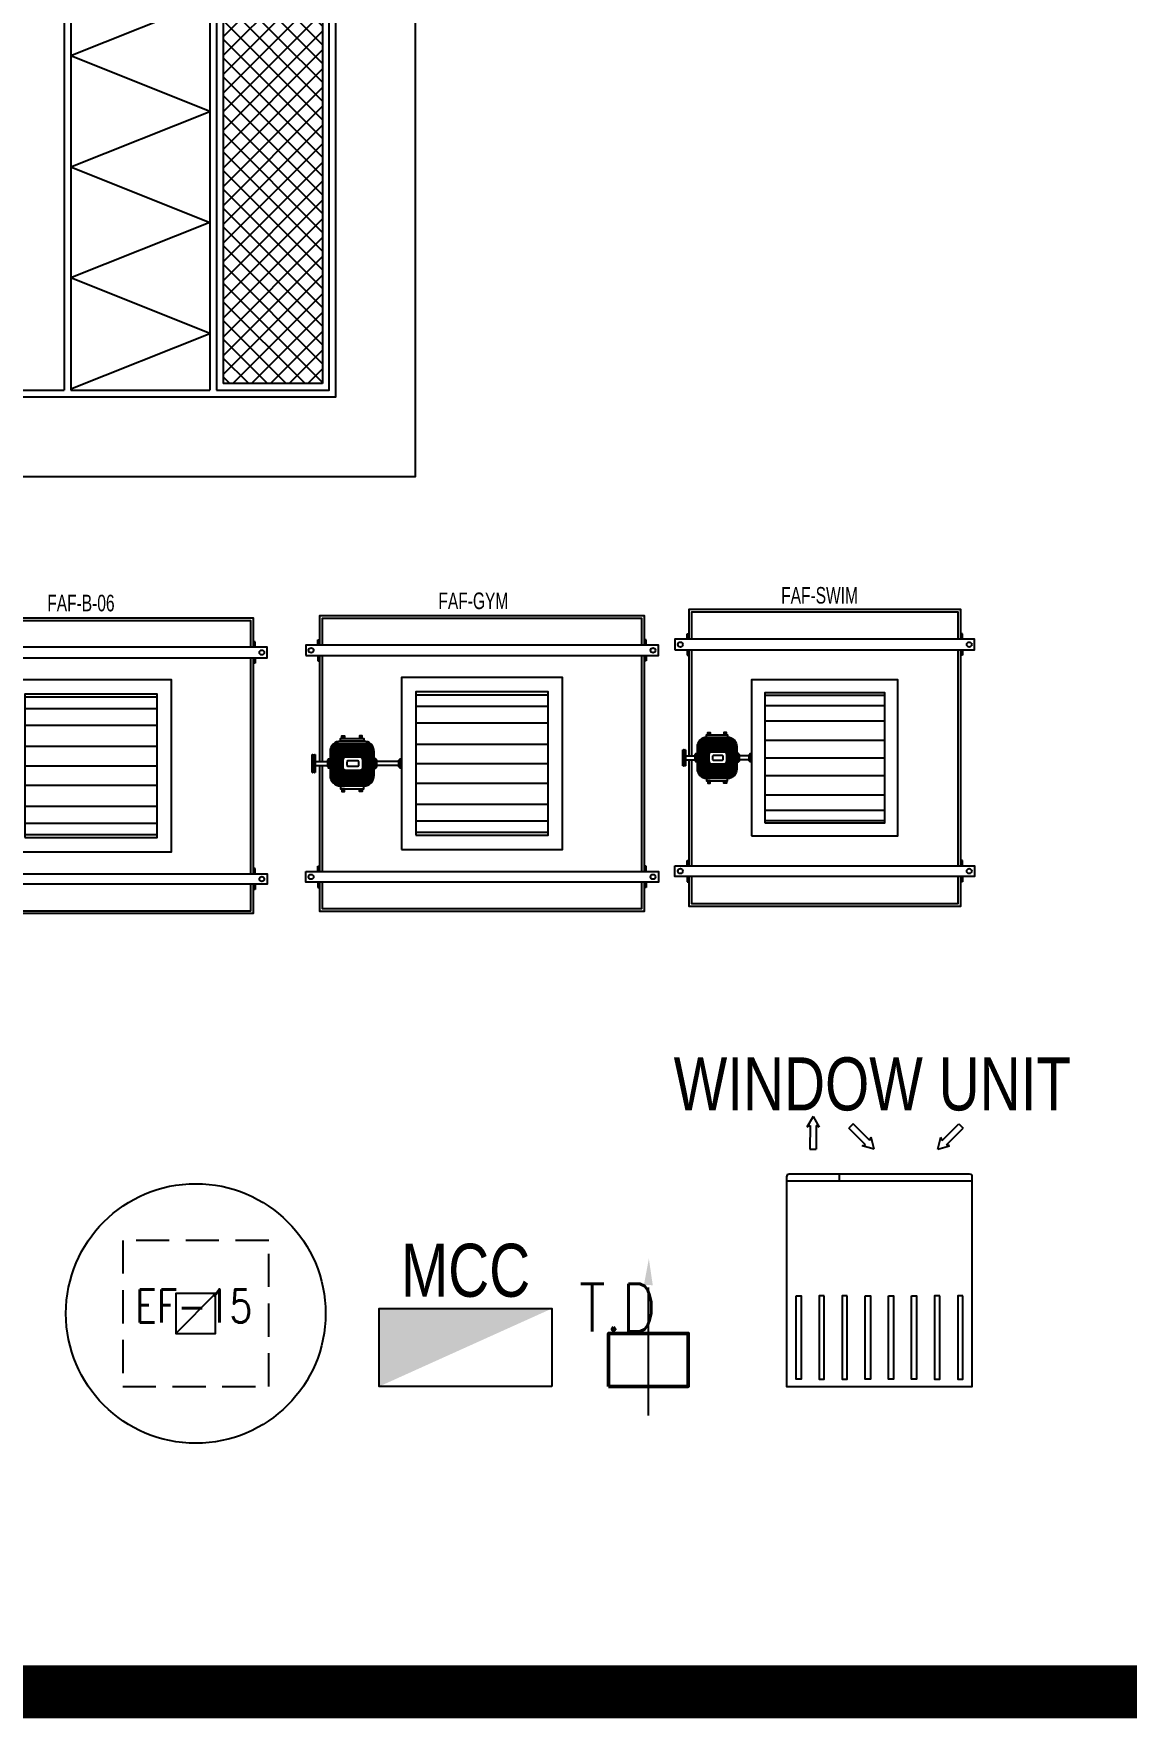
# Model space of a CAD drawing. Header units: millimetres. Extents: x -21221 to 1625077, y -149981 to 356550.
# Drawn here: x 280535 to 284652, y 124224 to 130573 of the extents above; entities that cross this region are included whole.
import ezdxf
from ezdxf.enums import TextEntityAlignment as Align

# ---------------------------------------------------------------- set-up
doc = ezdxf.new("R2010")
doc.units = ezdxf.units.MM
doc.header["$LTSCALE"] = 1000
doc.header["$MEASUREMENT"] = 0
doc.linetypes.add('HIDDEN', pattern=[0.375, 0.25, -0.125])
doc.layers.get('0').update_dxf_attribs({"linetype": 'CONTINUOUS'})
for name, color, linetype in [('1-EX-DUCT', 1, 'CONTINUOUS'), ('12- EQUIPMENT HVAC', 12, 'CONTINUOUS'), ('4-TEXT-HVAC', 4, 'CONTINUOUS')]:
    doc.layers.add(name, color=color, linetype=linetype)
doc.layers.add('6-RETURN-DUCT', color=6, linetype='CONTINUOUS', lineweight=50)
doc.styles.add('ROMANS', font='romans.shx', dxfattribs={"width": 0.85})
doc.styles.add('STENCIL', font='stencil.shx')
doc.styles.add('TEXT-P', font='stencil.shx', dxfattribs={"height": 0.3})

# ---------------------------------------------------------------- blocks, each defined once
blk = doc.blocks.new('AHU-GF-COR')
h = blk.add_hatch()
h.set_pattern_fill('ANSI37', color=9, scale=400, style=0)
h.set_pattern_definition([(45, (-2234.21, -2166.966), (-35.35534, 35.35534), []), (135, (-2234.21, -2166.966), (-35.35534, -35.35534), [])])
h.paths.add_polyline_path([(1779, 817.5), (1404.3, 817.5), (1404.3, -817.5), (1779, -817.5)])
at = {"color": 12}
for p, q in [((-789.8, 842.5), (-789.8, -842.5)), ((-764.8, 842.5), (-764.8, -842.5)), ((-518.1, 842.5), (-518.1, -842.5)), ((-493.1, 842.5), (-493.1, -842.5)), ((-493.1, -842.5), (333.5, 842.5)), ((333.5, 842.5), (333.5, -842.5)), ((358.5, 842.5), (358.5, -842.5)), ((804.9, 842.5), (804.9, -842.5)), ((829.9, 842.5), (829.9, -842.5)), ((829.9, 836.4), (1354.3, 627.2)), ((1354.3, 842.5), (1354.3, -842.5)), ((1379.3, 842.5), (1379.3, -842.5)), ((1379.3, 842.5), (1379.3, -842.5)), ((1404.3, 817.5), (1404.3, -817.5)), ((1779, 817.5), (1404.3, 817.5)), ((1779, 817.5), (1779, -817.5)), ((1354.3, 627.2), (829.9, 418)), ((1354.3, 208.8), (829.9, 418)), ((-1804, 344), (-1804, -344)), ((-789.8, 344), (-1804, 344)), ((-789.8, -344), (-789.8, 344)), ((-1356.4, 211), (-907.8, 211)), ((-1294.2, 239.8), (-1331.1, 239.8)), ((-1330.1, 174.9), (-1330.1, 239.8)), ((-1294.2, 174.9), (-1294.2, 239.8)), ((-907.8, 232.6), (-899.4, 232.6)), ((-907.8, 33.8), (-907.8, 232.6)), ((-899.4, 33.8), (-899.4, 232.6)), ((829.9, -0.4), (1354.3, 208.8)), ((-1629.8, 131.7), (-1804, 131.7)), ((-1629.8, -221.1), (-1629.8, 131.7)), ((-1629.8, 131.7), (-1010.9, 131.7)), ((-1617.4, -221.1), (-1617.4, 131.7)), ((-1610.7, -221.1), (-1610.7, 131.7)), ((-1146.8, 174.9), (-1484.7, 174.9)), ((-1484.7, 174.9), (-1484.7, 131.7)), ((-1296.2, 131.7), (-1296.2, -221.1)), ((-1209.6, 131.7), (-1209.6, -221.1)), ((-1146.8, 174.9), (-1146.8, 131.7)), ((-1134.6, 131.7), (-1134.6, -221.1)), ((-1085.5, 131.7), (-1085.5, -221.1)), ((-1042.2, 131.7), (-1042.2, -221.1)), ((-1016.3, 131.7), (-1016.3, -221.1)), ((-1010.9, 131.7), (-1010.9, -221.1)), ((-953.4, 0), (-953.4, -112.4)), ((-879.2, 33.8), (-919.6, 33.8)), ((-845.4, -112.4), (-845.4, 0)), ((829.9, -0.4), (1354.3, -209.6)), ((-919.6, -146.2), (-879.2, -146.2)), ((-1629.8, -221.1), (-1804, -221.1)), ((-1010.9, -221.1), (-1629.8, -221.1)), ((-1484.7, -310), (-1484.7, -221.1)), ((-1146.8, -251.4), (-1484.7, -251.4)), ((-1146.8, -310), (-1146.8, -221.1)), ((1354.3, -209.6), (829.9, -418.8)), ((-1146.8, -282.4), (-1484.7, -282.4)), ((-1146.8, -310), (-1484.7, -310)), ((-789.8, -344), (-1804, -344)), ((1354.3, -628), (829.9, -418.8)), ((829.9, -837.2), (1354.3, -628)), ((1779, -817.5), (1404.3, -817.5))]:
    blk.add_line(p, q, dxfattribs=at)
at = {"color": 2}
blk.add_lwpolyline([(-2129, -1167.5), (2129, -1167.5), (2129, 1167.5), (-2129, 1167.5)], close=True, dxfattribs=at)
at = {"color": 12}
blk.add_lwpolyline([(-1829, -867.5), (1829, -867.5), (1829, 867.5), (-1829, 867.5)], close=True, dxfattribs=at)
for points in [[(-789.8, 842.5), (-1804, 842.5), (-1804, -842.5), (-789.8, -842.5)], [(-518.1, 842.5), (-764.8, 842.5)], [(333.5, 842.5), (-493.1, 842.5)], [(804.9, 842.5), (358.5, 842.5)], [(1354.3, 842.5), (829.9, 842.5)], [(1379.3, -842.5), (1804, -842.5), (1804, 842.5), (1379.3, 842.5)], [(-764.8, -842.5), (-518.1, -842.5)], [(-493.1, -842.5), (333.5, -842.5)], [(358.5, -842.5), (804.9, -842.5)], [(829.9, -842.5), (1354.3, -842.5)]]:
    blk.add_lwpolyline(points, dxfattribs=at)
at = {"color": 12, "extrusion": (0, 0, -1)}
for centre, major_axis, start_param, end_param in [((-919.6, 0), (-23.9, 23.9), 5.497787, 7.068583), ((-879.2, 0), (-23.9, 23.9), 0.785398, 2.356194), ((-919.6, -112.4), (23.9, 23.9), 2.356194, 3.926991), ((-879.2, -112.4), (23.9, 23.9), 0.785398, 2.356194)]:
    blk.add_ellipse(centre, major_axis=major_axis, ratio=1, start_param=start_param, end_param=end_param, dxfattribs=at)
blk = doc.blocks.new('FAF-B-06')
at = {"color": 12}
for p, q in [((-618.8, 446.8), (-618.8, 466.9)), ((-618.8, 466.9), (-612.5, 466.9)), ((618.8, 466.9), (612.5, 466.9)), ((618.8, 446.8), (618.8, 466.9)), ((-618.8, 407.2), (-618.8, 387.1)), ((-618.8, 387.1), (-612.5, 387.1)), ((618.8, 387.1), (612.5, 387.1)), ((618.8, 407.2), (618.8, 387.1)), ((-249.2, 259.2), (249.2, 259.2)), ((-249.2, 216.4), (249.2, 216.4)), ((-249.2, 152.9), (249.2, 152.9)), ((-565.4, 67.7), (-413.8, 67.7)), ((-564.4, 69), (-414.7, 69)), ((-557.2, 76.2), (-421.9, 76.2)), ((-555.4, 77.5), (-423.7, 77.5)), ((-249.2, 73.7), (249.2, 73.7)), ((-639.8, -33.7), (-639.8, 33.7)), ((-639.8, 33.7), (-638.6, 33.7)), ((-636.8, 31.8), (-636.8, -31.8)), ((-632.2, 31.8), (-636.8, 31.8)), ((-632.2, -31.8), (-632.2, 31.8)), ((-630.4, 33.7), (-629.2, 33.7)), ((-629.2, 33.7), (-629.2, -33.7)), ((-629.2, 7.9), (-582.5, 7.9)), ((-572.6, 43.4), (-406.6, 43.4)), ((-572.6, 42.1), (-406.6, 42.1)), ((-572.6, 34.8), (-406.6, 34.8)), ((-572.6, 33.5), (-406.6, 33.5)), ((-572.6, 26.3), (-406.6, 26.3)), ((-572.6, 25), (-406.6, 25)), ((-572.6, 17.7), (-523.4, 17.7)), ((-572.6, 16.4), (-523.8, 16.4)), ((-572.6, 9.2), (-524, 9.2)), ((-572.6, 7.9), (-524, 7.9)), ((-572.6, 0.7), (-524, 0.7)), ((-572.2, 50.6), (-407, 50.6)), ((-572, 51.9), (-407.2, 51.9)), ((-569.9, 59.1), (-409.2, 59.1)), ((-569.4, 60.5), (-409.7, 60.5)), ((-450.1, 17.7), (-406.6, 17.7)), ((-449.7, 16.4), (-406.6, 16.4)), ((-449.4, 9.2), (-406.6, 9.2)), ((-449.4, 7.9), (-406.6, 7.9)), ((-449.4, 0.7), (-406.6, 0.7)), ((-313.1, 7.9), (-396.6, 7.9)), ((-249.2, 0), (249.2, 0)), ((-638.6, -33.7), (-639.8, -33.7)), ((-632.2, -31.8), (-636.8, -31.8)), ((-629.2, -33.7), (-630.4, -33.7)), ((-629.2, -7.9), (-582.5, -7.9)), ((-572.6, -0.7), (-524, -0.7)), ((-572.6, -7.9), (-524, -7.9)), ((-572.6, -9.2), (-524, -9.2)), ((-572.6, -16.4), (-523.8, -16.4)), ((-572.6, -17.7), (-523.4, -17.7)), ((-572.6, -25), (-406.6, -25)), ((-572.6, -26.3), (-406.6, -26.3)), ((-572.6, -33.5), (-406.6, -33.5)), ((-572.6, -34.8), (-406.6, -34.8)), ((-572.6, -42.1), (-406.6, -42.1)), ((-572.6, -43.4), (-406.6, -43.4)), ((-572.2, -50.6), (-407, -50.6)), ((-572, -51.9), (-407.2, -51.9)), ((-569.9, -59.1), (-409.2, -59.1)), ((-569.4, -60.5), (-409.7, -60.5)), ((-450.1, -17.7), (-406.6, -17.7)), ((-449.7, -16.4), (-406.6, -16.4)), ((-449.4, -0.7), (-406.6, -0.7)), ((-449.4, -7.9), (-406.6, -7.9)), ((-449.4, -9.2), (-406.6, -9.2)), ((-313.1, -7.9), (-396.6, -7.9)), ((-565.4, -67.7), (-413.8, -67.7)), ((-564.4, -69), (-414.7, -69)), ((-557.2, -76.2), (-421.9, -76.2)), ((-555.4, -77.5), (-423.7, -77.5)), ((-249.2, -73.7), (249.2, -73.7)), ((-249.2, -152.9), (249.2, -152.9)), ((-249.2, -216.4), (249.2, -216.4)), ((-249.2, -259.2), (249.2, -259.2)), ((-618.8, -407.2), (-618.8, -387.1)), ((-618.8, -387.1), (-612.5, -387.1)), ((618.8, -387.1), (612.5, -387.1)), ((618.8, -407.2), (618.8, -387.1)), ((-618.8, -446.8), (-618.8, -466.9)), ((-618.8, -466.9), (-612.5, -466.9)), ((618.8, -466.9), (612.5, -466.9)), ((618.8, -446.8), (618.8, -466.9))]:
    blk.add_line(p, q, dxfattribs=at)
for points in [[(612.5, 446.8), (612.5, 556.2), (-612.5, 556.2), (-612.5, 446.8)], [(602.5, 446.8), (602.5, 546.2), (-602.5, 546.2), (-602.5, 446.8)], [(-612.5, 407.2), (-612.5, 7.9)], [(-602.5, 407.2), (-602.5, 7.9)], [(602.5, -407.2), (602.5, 407.2)], [(612.5, -407.2), (612.5, 407.2)], [(-612.5, -7.9), (-612.5, -407.2)], [(-602.5, -7.9), (-602.5, -407.2)], [(-612.5, -446.8), (-612.5, -556.2), (612.5, -556.2), (612.5, -446.8)], [(-602.5, -446.8), (-602.5, -546.2), (602.5, -546.2), (602.5, -446.8)]]:
    blk.add_lwpolyline(points, dxfattribs=at)
for points in [[(-664.5, 407.2), (664.5, 407.2), (664.5, 446.8), (-664.5, 446.8)], [(-303.2, -324.1), (303.2, -324.1), (303.2, 324.1), (-303.2, 324.1)], [(-249.2, -270.1), (249.2, -270.1), (249.2, 270.1), (-249.2, 270.1)], [(-446, 84.4), (-533.1, 84.4), (-533.1, 94.8), (-446, 94.8)], [(-517.7, 94.8), (-527.7, 94.8), (-527.7, 104.7), (-517.7, 104.7)], [(-461.5, 94.8), (-451.4, 94.8), (-451.4, 104.7), (-461.5, 104.7)], [(-582.5, -12.6), (-578.3, -12.6), (-578.3, 12.6), (-582.5, 12.6)], [(-572.6, -17.2), (-578.3, -17.2), (-578.3, 17.2), (-572.6, 17.2)], [(-406.6, -17.2), (-400.8, -17.2), (-400.8, 17.2), (-406.6, 17.2)], [(-400.8, -12.6), (-396.6, -12.6), (-396.6, 12.6), (-400.8, 12.6)], [(-308.9, -12.6), (-313.1, -12.6), (-313.1, 12.6), (-308.9, 12.6)], [(-303.2, -17.2), (-308.9, -17.2), (-308.9, 17.2), (-303.2, 17.2)], [(-446, -84.4), (-533.1, -84.4), (-533.1, -94.8), (-446, -94.8)], [(-517.7, -94.8), (-527.7, -94.8), (-527.7, -104.7), (-517.7, -104.7)], [(-461.5, -94.8), (-451.4, -94.8), (-451.4, -104.7), (-461.5, -104.7)], [(-664.5, -407.2), (664.5, -407.2), (664.5, -446.8), (-664.5, -446.8)]]:
    blk.add_lwpolyline(points, close=True, dxfattribs=at)
for points in [[(-533.1, -84.4), (-446, -84.4, 0.414214), (-406.6, -45), (-406.6, 45, 0.414214), (-446, 84.4), (-533.1, 84.4, 0.414214), (-572.6, 45), (-572.6, -45, 0.414214)], [(-513.2, -25), (-460.2, -25, 0.414214), (-449.4, -14.2), (-449.4, 14.2, 0.414214), (-460.2, 25), (-513.2, 25, 0.414214), (-524, 14.2), (-524, -14.2, 0.414214)], [(-503.8, -10.2), (-469.6, -10.2, 0.414214), (-464.2, -4.8), (-464.2, 4.8, 0.414214), (-469.6, 10.2), (-503.8, 10.2, 0.414214), (-509.2, 4.8), (-509.2, -4.8, 0.414214)]]:
    blk.add_lwpolyline(points, format="xyb", close=True, dxfattribs=at)
for centre, radius in [((-644.2, 427), 9.3), ((644.2, 427), 9.3), ((-522.7, 99.7), 2.57), ((-456.4, 99.7), 2.57), ((-522.7, -99.7), 2.57), ((-456.4, -99.7), 2.57), ((-644.2, -427), 9.3), ((644.2, -427), 9.3)]:
    blk.add_circle(centre, radius, dxfattribs=at)
for centre, start, end in [((-638.6, 31.8), 0, 90), ((-630.4, 31.8), 90, 180), ((-638.6, -31.8), 270, 0), ((-630.4, -31.8), 180, 270)]:
    blk.add_arc(centre, 1.85, start, end, dxfattribs=at)
blk = doc.blocks.new('FAF-GYM')
at = {"color": 12}
for p, q in [((-618.8, 446.8), (-618.8, 466.9)), ((-618.8, 466.9), (-612.5, 466.9)), ((618.8, 466.9), (612.5, 466.9)), ((618.8, 446.8), (618.8, 466.9)), ((-618.8, 407.2), (-618.8, 387.1)), ((-618.8, 387.1), (-612.5, 387.1)), ((618.8, 387.1), (612.5, 387.1)), ((618.8, 407.2), (618.8, 387.1)), ((-249.2, 259.2), (249.2, 259.2)), ((-249.2, 216.4), (249.2, 216.4)), ((-249.2, 152.9), (249.2, 152.9)), ((-565.4, 67.7), (-413.8, 67.7)), ((-564.4, 69), (-414.7, 69)), ((-557.2, 76.2), (-421.9, 76.2)), ((-555.4, 77.5), (-423.7, 77.5)), ((-249.2, 73.7), (249.2, 73.7)), ((-639.8, -33.7), (-639.8, 33.7)), ((-639.8, 33.7), (-638.6, 33.7)), ((-636.8, 31.8), (-636.8, -31.8)), ((-632.2, 31.8), (-636.8, 31.8)), ((-632.2, -31.8), (-632.2, 31.8)), ((-630.4, 33.7), (-629.2, 33.7)), ((-629.2, 33.7), (-629.2, -33.7)), ((-629.2, 7.9), (-582.5, 7.9)), ((-572.6, 43.4), (-406.6, 43.4)), ((-572.6, 42.1), (-406.6, 42.1)), ((-572.6, 34.8), (-406.6, 34.8)), ((-572.6, 33.5), (-406.6, 33.5)), ((-572.6, 26.3), (-406.6, 26.3)), ((-572.6, 25), (-406.6, 25)), ((-572.6, 17.7), (-523.4, 17.7)), ((-572.6, 16.4), (-523.8, 16.4)), ((-572.6, 9.2), (-524, 9.2)), ((-572.6, 7.9), (-524, 7.9)), ((-572.6, 0.7), (-524, 0.7)), ((-572.2, 50.6), (-407, 50.6)), ((-572, 51.9), (-407.2, 51.9)), ((-569.9, 59.1), (-409.2, 59.1)), ((-569.4, 60.5), (-409.7, 60.5)), ((-450.1, 17.7), (-406.6, 17.7)), ((-449.7, 16.4), (-406.6, 16.4)), ((-449.4, 9.2), (-406.6, 9.2)), ((-449.4, 7.9), (-406.6, 7.9)), ((-449.4, 0.7), (-406.6, 0.7)), ((-313.1, 7.9), (-396.6, 7.9)), ((-249.2, 0), (249.2, 0)), ((-638.6, -33.7), (-639.8, -33.7)), ((-632.2, -31.8), (-636.8, -31.8)), ((-629.2, -33.7), (-630.4, -33.7)), ((-629.2, -7.9), (-582.5, -7.9)), ((-572.6, -0.7), (-524, -0.7)), ((-572.6, -7.9), (-524, -7.9)), ((-572.6, -9.2), (-524, -9.2)), ((-572.6, -16.4), (-523.8, -16.4)), ((-572.6, -17.7), (-523.4, -17.7)), ((-572.6, -25), (-406.6, -25)), ((-572.6, -26.3), (-406.6, -26.3)), ((-572.6, -33.5), (-406.6, -33.5)), ((-572.6, -34.8), (-406.6, -34.8)), ((-572.6, -42.1), (-406.6, -42.1)), ((-572.6, -43.4), (-406.6, -43.4)), ((-572.2, -50.6), (-407, -50.6)), ((-572, -51.9), (-407.2, -51.9)), ((-569.9, -59.1), (-409.2, -59.1)), ((-569.4, -60.5), (-409.7, -60.5)), ((-450.1, -17.7), (-406.6, -17.7)), ((-449.7, -16.4), (-406.6, -16.4)), ((-449.4, -0.7), (-406.6, -0.7)), ((-449.4, -7.9), (-406.6, -7.9)), ((-449.4, -9.2), (-406.6, -9.2)), ((-313.1, -7.9), (-396.6, -7.9)), ((-565.4, -67.7), (-413.8, -67.7)), ((-564.4, -69), (-414.7, -69)), ((-557.2, -76.2), (-421.9, -76.2)), ((-555.4, -77.5), (-423.7, -77.5)), ((-249.2, -73.7), (249.2, -73.7)), ((-249.2, -152.9), (249.2, -152.9)), ((-249.2, -216.4), (249.2, -216.4)), ((-249.2, -259.2), (249.2, -259.2)), ((-618.8, -407.2), (-618.8, -387.1)), ((-618.8, -387.1), (-612.5, -387.1)), ((618.8, -387.1), (612.5, -387.1)), ((618.8, -407.2), (618.8, -387.1)), ((-618.8, -446.8), (-618.8, -466.9)), ((-618.8, -466.9), (-612.5, -466.9)), ((618.8, -466.9), (612.5, -466.9)), ((618.8, -446.8), (618.8, -466.9))]:
    blk.add_line(p, q, dxfattribs=at)
for points in [[(612.5, 446.8), (612.5, 556.2), (-612.5, 556.2), (-612.5, 446.8)], [(602.5, 446.8), (602.5, 546.2), (-602.5, 546.2), (-602.5, 446.8)], [(-612.5, 407.2), (-612.5, 7.9)], [(-602.5, 407.2), (-602.5, 7.9)], [(602.5, -407.2), (602.5, 407.2)], [(612.5, -407.2), (612.5, 407.2)], [(-612.5, -7.9), (-612.5, -407.2)], [(-602.5, -7.9), (-602.5, -407.2)], [(-612.5, -446.8), (-612.5, -556.2), (612.5, -556.2), (612.5, -446.8)], [(-602.5, -446.8), (-602.5, -546.2), (602.5, -546.2), (602.5, -446.8)]]:
    blk.add_lwpolyline(points, dxfattribs=at)
for points in [[(-664.5, 407.2), (664.5, 407.2), (664.5, 446.8), (-664.5, 446.8)], [(-303.2, -324.1), (303.2, -324.1), (303.2, 324.1), (-303.2, 324.1)], [(-249.2, -270.1), (249.2, -270.1), (249.2, 270.1), (-249.2, 270.1)], [(-446, 84.4), (-533.1, 84.4), (-533.1, 94.8), (-446, 94.8)], [(-517.7, 94.8), (-527.7, 94.8), (-527.7, 104.7), (-517.7, 104.7)], [(-461.5, 94.8), (-451.4, 94.8), (-451.4, 104.7), (-461.5, 104.7)], [(-582.5, -12.6), (-578.3, -12.6), (-578.3, 12.6), (-582.5, 12.6)], [(-572.6, -17.2), (-578.3, -17.2), (-578.3, 17.2), (-572.6, 17.2)], [(-406.6, -17.2), (-400.8, -17.2), (-400.8, 17.2), (-406.6, 17.2)], [(-400.8, -12.6), (-396.6, -12.6), (-396.6, 12.6), (-400.8, 12.6)], [(-308.9, -12.6), (-313.1, -12.6), (-313.1, 12.6), (-308.9, 12.6)], [(-303.2, -17.2), (-308.9, -17.2), (-308.9, 17.2), (-303.2, 17.2)], [(-446, -84.4), (-533.1, -84.4), (-533.1, -94.8), (-446, -94.8)], [(-517.7, -94.8), (-527.7, -94.8), (-527.7, -104.7), (-517.7, -104.7)], [(-461.5, -94.8), (-451.4, -94.8), (-451.4, -104.7), (-461.5, -104.7)], [(-664.5, -407.2), (664.5, -407.2), (664.5, -446.8), (-664.5, -446.8)]]:
    blk.add_lwpolyline(points, close=True, dxfattribs=at)
for points in [[(-533.1, -84.4), (-446, -84.4, 0.414214), (-406.6, -45), (-406.6, 45, 0.414214), (-446, 84.4), (-533.1, 84.4, 0.414214), (-572.6, 45), (-572.6, -45, 0.414214)], [(-513.2, -25), (-460.2, -25, 0.414214), (-449.4, -14.2), (-449.4, 14.2, 0.414214), (-460.2, 25), (-513.2, 25, 0.414214), (-524, 14.2), (-524, -14.2, 0.414214)], [(-503.8, -10.2), (-469.6, -10.2, 0.414214), (-464.2, -4.8), (-464.2, 4.8, 0.414214), (-469.6, 10.2), (-503.8, 10.2, 0.414214), (-509.2, 4.8), (-509.2, -4.8, 0.414214)]]:
    blk.add_lwpolyline(points, format="xyb", close=True, dxfattribs=at)
for centre, radius in [((-644.2, 427), 9.3), ((644.2, 427), 9.3), ((-522.7, 99.7), 2.57), ((-456.4, 99.7), 2.57), ((-522.7, -99.7), 2.57), ((-456.4, -99.7), 2.57), ((-644.2, -427), 9.3), ((644.2, -427), 9.3)]:
    blk.add_circle(centre, radius, dxfattribs=at)
for centre, start, end in [((-638.6, 31.8), 0, 90), ((-630.4, 31.8), 90, 180), ((-638.6, -31.8), 270, 0), ((-630.4, -31.8), 180, 270)]:
    blk.add_arc(centre, 1.85, start, end, dxfattribs=at)
blk = doc.blocks.new('FAF-SWIM')
at = {"color": 12}
for p, q in [((-518.8, 446.8), (-518.8, 466.9)), ((-518.8, 466.9), (-512.5, 466.9)), ((518.8, 466.9), (512.5, 466.9)), ((518.8, 446.8), (518.8, 466.9)), ((-518.8, 407.2), (-518.8, 387.1)), ((-518.8, 387.1), (-512.5, 387.1)), ((518.8, 387.1), (512.5, 387.1)), ((518.8, 407.2), (518.8, 387.1)), ((-226.5, 235.7), (226.5, 235.7)), ((-226.5, 196.8), (226.5, 196.8)), ((-226.5, 139), (226.5, 139)), ((-467.2, 69.3), (-344.2, 69.3)), ((-465.6, 70.5), (-345.9, 70.5)), ((-226.5, 67), (226.5, 67)), ((-534.3, -30.6), (-534.3, 30.6)), ((-534.3, 30.6), (-533.2, 30.6)), ((-531.6, 28.9), (-531.6, -28.9)), ((-527.4, 28.9), (-531.6, 28.9)), ((-527.4, -28.9), (-527.4, 28.9)), ((-525.7, 30.6), (-524.7, 30.6)), ((-524.7, 30.6), (-524.7, -30.6)), ((-524.7, 7.2), (-490.2, 7.2)), ((-481.2, 39.4), (-330.3, 39.4)), ((-481.2, 38.2), (-330.3, 38.2)), ((-481.2, 31.7), (-330.3, 31.7)), ((-481.2, 30.5), (-330.3, 30.5)), ((-481.2, 23.9), (-330.3, 23.9)), ((-481.2, 22.7), (-330.3, 22.7)), ((-481.2, 16.1), (-436.5, 16.1)), ((-481.2, 14.9), (-436.8, 14.9)), ((-481.2, 8.4), (-437, 8.4)), ((-481.2, 7.2), (-437, 7.2)), ((-481.2, 0.6), (-437, 0.6)), ((-480.8, 46), (-330.6, 46)), ((-480.6, 47.2), (-330.8, 47.2)), ((-478.8, 53.8), (-332.7, 53.8)), ((-478.3, 55), (-333.1, 55)), ((-474.6, 61.5), (-336.8, 61.5)), ((-473.8, 62.7), (-337.7, 62.7)), ((-369.8, 16.1), (-330.3, 16.1)), ((-369.5, 14.9), (-330.3, 14.9)), ((-369.2, 8.4), (-330.3, 8.4)), ((-369.2, 7.2), (-330.3, 7.2)), ((-369.2, 0.6), (-330.3, 0.6)), ((-284.7, 7.2), (-321.2, 7.2)), ((-226.5, 0), (226.5, 0)), ((-533.2, -30.6), (-534.3, -30.6)), ((-527.4, -28.9), (-531.6, -28.9)), ((-524.7, -30.6), (-525.7, -30.6)), ((-524.7, -7.2), (-490.2, -7.2)), ((-481.2, -0.6), (-437, -0.6)), ((-481.2, -7.2), (-437, -7.2)), ((-481.2, -8.4), (-437, -8.4)), ((-481.2, -14.9), (-436.8, -14.9)), ((-481.2, -16.1), (-436.5, -16.1)), ((-481.2, -22.7), (-330.3, -22.7)), ((-481.2, -23.9), (-330.3, -23.9)), ((-481.2, -30.5), (-330.3, -30.5)), ((-481.2, -31.7), (-330.3, -31.7)), ((-481.2, -38.2), (-330.3, -38.2)), ((-481.2, -39.4), (-330.3, -39.4)), ((-480.8, -46), (-330.6, -46)), ((-480.6, -47.2), (-330.8, -47.2)), ((-478.8, -53.8), (-332.7, -53.8)), ((-478.3, -55), (-333.1, -55)), ((-474.6, -61.5), (-336.8, -61.5)), ((-473.8, -62.7), (-337.7, -62.7)), ((-369.8, -16.1), (-330.3, -16.1)), ((-369.5, -14.9), (-330.3, -14.9)), ((-369.2, -0.6), (-330.3, -0.6)), ((-369.2, -7.2), (-330.3, -7.2)), ((-369.2, -8.4), (-330.3, -8.4)), ((-284.7, -7.2), (-321.2, -7.2)), ((-467.2, -69.3), (-344.2, -69.3)), ((-465.6, -70.5), (-345.9, -70.5)), ((-226.5, -67), (226.5, -67)), ((-226.5, -139), (226.5, -139)), ((-226.5, -196.8), (226.5, -196.8)), ((-226.5, -235.7), (226.5, -235.7)), ((-518.8, -407.2), (-518.8, -387.1)), ((-518.8, -387.1), (-512.5, -387.1)), ((518.8, -387.1), (512.5, -387.1)), ((518.8, -407.2), (518.8, -387.1)), ((-518.8, -446.8), (-518.8, -466.9)), ((-518.8, -466.9), (-512.5, -466.9)), ((518.8, -466.9), (512.5, -466.9)), ((518.8, -446.8), (518.8, -466.9))]:
    blk.add_line(p, q, dxfattribs=at)
for points in [[(512.5, 446.8), (512.5, 559.4), (-512.5, 559.4), (-512.5, 446.8)], [(502.5, 446.8), (502.5, 549.4), (-502.5, 549.4), (-502.5, 446.8)], [(-512.5, 407.2), (-512.5, 7.2)], [(-502.5, 407.2), (-502.5, 7.2)], [(502.5, -407.2), (502.5, 407.2)], [(512.5, -407.2), (512.5, 407.2)], [(-512.5, -7.2), (-512.5, -407.2)], [(-502.5, -7.2), (-502.5, -407.2)], [(-512.5, -446.8), (-512.5, -559.4), (512.5, -559.4), (512.5, -446.8)], [(-502.5, -446.8), (-502.5, -549.4), (502.5, -549.4), (502.5, -446.8)]]:
    blk.add_lwpolyline(points, dxfattribs=at)
for points in [[(-564.5, 407.2), (564.5, 407.2), (564.5, 446.8), (-564.5, 446.8)], [(-275.6, -294.6), (275.6, -294.6), (275.6, 294.6), (-275.6, 294.6)], [(-226.5, -245.5), (226.5, -245.5), (226.5, 245.5), (-226.5, 245.5)], [(-366.1, 76.8), (-445.3, 76.8), (-445.3, 86.2), (-366.1, 86.2)], [(-431.3, 86.2), (-440.4, 86.2), (-440.4, 95.1), (-431.3, 95.1)], [(-380.2, 86.2), (-371, 86.2), (-371, 95.1), (-380.2, 95.1)], [(-490.2, -11.4), (-486.4, -11.4), (-486.4, 11.4), (-490.2, 11.4)], [(-481.2, -15.7), (-486.4, -15.7), (-486.4, 15.7), (-481.2, 15.7)], [(-330.3, -15.7), (-325.1, -15.7), (-325.1, 15.7), (-330.3, 15.7)], [(-325.1, -11.4), (-321.2, -11.4), (-321.2, 11.4), (-325.1, 11.4)], [(-280.8, -11.4), (-284.7, -11.4), (-284.7, 11.4), (-280.8, 11.4)], [(-275.6, -15.7), (-280.8, -15.7), (-280.8, 15.7), (-275.6, 15.7)], [(-366.1, -76.8), (-445.3, -76.8), (-445.3, -86.2), (-366.1, -86.2)], [(-431.3, -86.2), (-440.4, -86.2), (-440.4, -95.1), (-431.3, -95.1)], [(-380.2, -86.2), (-371, -86.2), (-371, -95.1), (-380.2, -95.1)], [(-564.5, -407.2), (564.5, -407.2), (564.5, -446.8), (-564.5, -446.8)]]:
    blk.add_lwpolyline(points, close=True, dxfattribs=at)
for points in [[(-445.3, -76.8), (-366.1, -76.8, 0.414214), (-330.3, -40.9), (-330.3, 40.9, 0.414214), (-366.1, 76.8), (-445.3, 76.8, 0.414214), (-481.2, 40.9), (-481.2, -40.9, 0.414214)], [(-427.2, -22.7), (-379.1, -22.7, 0.414214), (-369.2, -12.9), (-369.2, 12.9, 0.414214), (-379.1, 22.7), (-427.2, 22.7, 0.414214), (-437, 12.9), (-437, -12.9, 0.414214)], [(-418.7, -9.3), (-387.6, -9.3, 0.414214), (-382.6, -4.4), (-382.6, 4.4, 0.414214), (-387.6, 9.3), (-418.7, 9.3, 0.414214), (-423.6, 4.4), (-423.6, -4.4, 0.414214)]]:
    blk.add_lwpolyline(points, format="xyb", close=True, dxfattribs=at)
for centre, radius in [((-544.2, 427), 9.3), ((544.2, 427), 9.3), ((-435.8, 90.7), 2.34), ((-375.6, 90.7), 2.34), ((-435.8, -90.7), 2.34), ((-375.6, -90.7), 2.34), ((-544.2, -427), 9.3), ((544.2, -427), 9.3)]:
    blk.add_circle(centre, radius, dxfattribs=at)
for centre, start, end in [((-533.2, 28.9), 0, 90), ((-525.7, 28.9), 90, 180), ((-533.2, -28.9), 270, 0), ((-525.7, -28.9), 180, 270)]:
    blk.add_arc(centre, 1.68, start, end, dxfattribs=at)
blk = doc.blocks.new('EX.F22')
at = {"color": 12, "linetype": 'HIDDEN', "ltscale": 0.5}
blk.add_lwpolyline([(275, 275), (-275, 275), (-275, -275), (275, -275)], close=True, dxfattribs=at)
at = {"color": 12, "ltscale": 0.5}
blk.add_circle((0, 0), 489.1, dxfattribs=at)
blk = doc.blocks.new('EW')
at = {"layer": '12- EQUIPMENT HVAC', "linetype": 'Continuous'}
for p, q in [((-0.1992, 0.2432), (-0.1828, 0.2597)), ((-0.1198, 0.1968), (-0.1828, 0.2597)), ((-0.1362, 0.1803), (-0.1992, 0.2432)), ((-0.1155, 0.209), (-0.1198, 0.1968)), ((-0.1034, 0.1641), (-0.1155, 0.209)), ((-0.1362, 0.1803), (-0.1483, 0.176)), ((-0.1034, 0.1641), (-0.1483, 0.176)), ((-0.1362, -0.0915), (-0.1992, -0.1544)), ((-0.1198, -0.108), (-0.1828, -0.1709)), ((-0.1034, -0.0753), (-0.1483, -0.0872)), ((-0.1362, -0.0915), (-0.1483, -0.0872)), ((-0.1155, -0.1202), (-0.1198, -0.108)), ((-0.1034, -0.0753), (-0.1155, -0.1202)), ((-0.1992, -0.1544), (-0.1828, -0.1709)), ((-0.2272, -0.3054), (-0.1868, -0.2823)), ((-0.2272, -0.3054), (-0.1869, -0.3288)), ((-0.1925, -0.3171), (-0.1034, -0.3172)), ((-0.1925, -0.3171), (-0.1869, -0.3288)), ((-0.1868, -0.2823), (-0.1924, -0.2939)), ((-0.1924, -0.2939), (-0.1034, -0.294)), ((-0.1034, -0.3172), (-0.1034, -0.294))]:
    blk.add_line(p, q, dxfattribs=at)
at = {"layer": '12- EQUIPMENT HVAC'}
for p, q in [((0.0157, -0.4056), (0.0157, 0.2944)), ((0.0157, -0.2056), (-0.0093, -0.2056))]:
    blk.add_line(p, q, dxfattribs=at)
blk.add_lwpolyline([(-0.0093, 0.2844), (-0.0093, -0.3956, 0.414214), (0.0007, -0.4056), (0.7907, -0.4056), (0.7907, 0.2944), (0.0007, 0.2944, 0.414214)], format="xyb", close=True, dxfattribs=at)
at = {"layer": '12- EQUIPMENT HVAC', "color": 13}
for points in [[(0.4493, 0.2585), (0.4493, 0.2393), (0.764, 0.2393), (0.764, 0.2585)], [(0.4493, 0.1715), (0.4493, 0.1523), (0.764, 0.1523), (0.764, 0.1715)], [(0.4493, 0.0653), (0.4493, 0.0845), (0.764, 0.0845), (0.764, 0.0653)], [(0.4493, -0.0217), (0.4493, -0.0025), (0.764, -0.0025), (0.764, -0.0217)], [(0.4493, -0.1087), (0.4493, -0.0895), (0.764, -0.0895), (0.764, -0.1087)], [(0.4493, -0.1766), (0.4493, -0.1957), (0.764, -0.1957), (0.764, -0.1766)], [(0.4493, -0.2636), (0.4493, -0.2827), (0.764, -0.2827), (0.764, -0.2636)], [(0.4493, -0.3697), (0.4493, -0.3506), (0.764, -0.3506), (0.764, -0.3697)]]:
    blk.add_lwpolyline(points, close=True, dxfattribs=at)

msp = doc.modelspace()

# ---------------------------------------------------------------- hatches: boundary and pattern name
at = {"layer": '12- EQUIPMENT HVAC'}
msp.add_hatch(color=256, dxfattribs=at).paths.add_polyline_path([(282487.6, 125767.8), (281837.7, 125474.5), (281837.7, 125767.8)])

# ---------------------------------------------------------------- linework, layer by layer
at = {"layer": '1-EX-DUCT', "color": 13, "linetype": 'Continuous'}
msp.add_line((282851.3, 125365.4), (282851.3, 125847.7), dxfattribs=at)
msp.add_solid([(282867.9, 125856), (282834.6, 125856.7), (282853.2, 125956.3)], dxfattribs=at)
at = {"layer": '12- EQUIPMENT HVAC'}
msp.add_line((281221, 125824.5), (281071, 125674.5), dxfattribs=at)
at = {"layer": '12- EQUIPMENT HVAC', "color": 212, "const_width": 200}
msp.add_lwpolyline([(314609.5, 173022.5), (293564.5, 173022.5), (293564.5, 208160), (234848.5, 208160), (234848.5, 124323.5), (314609.5, 124323.5), (314609.5, 173022.5)], dxfattribs=at)
at = {"layer": '12- EQUIPMENT HVAC'}
for points in [[(281221, 125824.5), (281071, 125824.5), (281071, 125674.5), (281221, 125674.5)], [(282487.6, 125474.5), (281837.7, 125474.5), (281837.7, 125767.8), (282487.6, 125767.8)]]:
    msp.add_lwpolyline(points, close=True, dxfattribs=at)
at = {"layer": '6-RETURN-DUCT', "linetype": 'ByBlock'}
msp.add_lwpolyline([(282701.3, 125474.5), (283001.3, 125474.5), (283001.3, 125674.5), (282701.3, 125674.5)], close=True, dxfattribs=at)

# ---------------------------------------------------------------- block references
for name, p in [('AHU-GF-COR', (279845, 130071.8)), ('FAF-SWIM', (283516.1, 127843.8)), ('FAF-B-06', (280750.9, 127813.9)), ('FAF-GYM', (282224.7, 127822.2))]:
    msp.add_blockref(name, p)
at = {"layer": '12- EQUIPMENT HVAC', "xscale": 1000, "yscale": 1000, "zscale": 1000, "rotation": 270}
msp.add_blockref('EW', (283777.5, 126265.2), dxfattribs=at)
at = {"layer": '12- EQUIPMENT HVAC'}
msp.add_blockref('EX.F22', (281146, 125749.5), dxfattribs=at)

# ---------------------------------------------------------------- texts
at = {"color": 4, "style": 'TEXT-P', "width": 0.7}
for s, p in [('FAF-B-06', (280586.6, 128377.3)), ('FAF-GYM', (282060.4, 128385.6)), ('FAF-SWIM', (283351.8, 128406.4))]:
    msp.add_text(s, height=62.5, dxfattribs=at).set_placement(p, align=Align.BOTTOM_LEFT)
at = {"layer": '1-EX-DUCT', "color": 4, "linetype": 'Continuous', "style": 'STENCIL', "width": 0.8}
msp.add_text('WINDOW UNIT', height=200, dxfattribs=at).set_placement((282946.7, 126514.7))
at = {"layer": '12- EQUIPMENT HVAC', "color": 4, "style": 'STENCIL', "width": 0.8}
msp.add_text('MCC', height=200, dxfattribs=at).set_placement((281918.8, 125812.3))
at = {"layer": '12- EQUIPMENT HVAC', "color": 4, "style": 'ROMANS', "width": 0.8}
msp.add_text('EF-15', height=125, dxfattribs=at).set_placement((281138.5, 125777.8), align=Align.MIDDLE_CENTER)
at = {"layer": '4-TEXT-HVAC', "color": 4, "style": 'ROMANS', "width": 0.8}
msp.add_text(' T.D ', height=180, dxfattribs=at).set_placement((282492, 125681.3))

doc.saveas('drawing.dxf')
